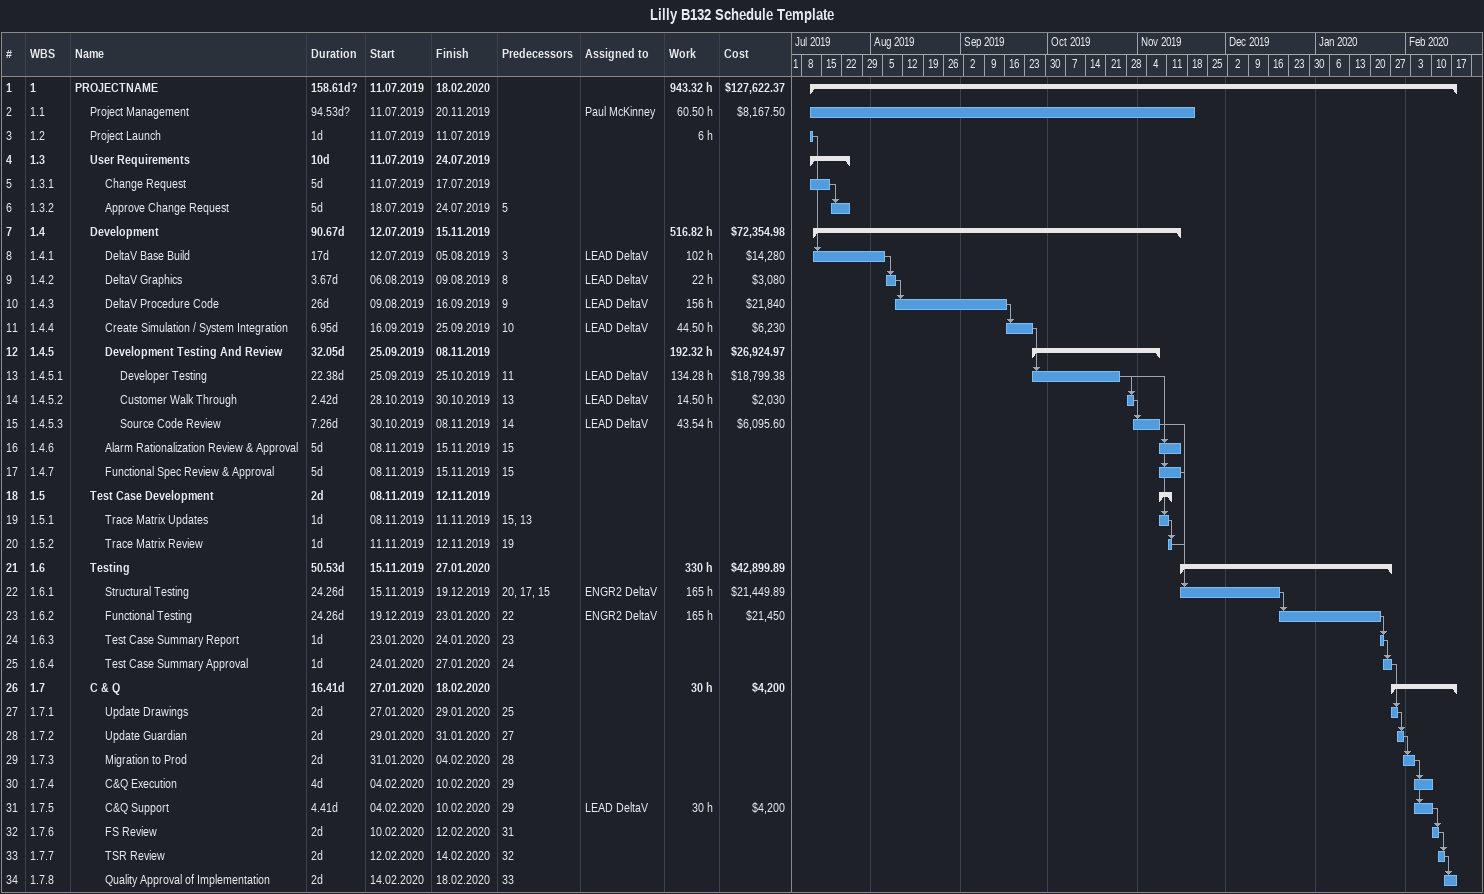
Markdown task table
Lilly B132 Schedule Template

| ID | WBS | Task | Duration | Start | Finish | Predecessors | Resources | Work (h) | Cost ($) |
|---|---|---|---|---|---|---|---|---|---|
| 1 | 1 | **PROJECTNAME** | 158.61d? | 2019-07-11 | 2020-02-18 |  |  | 943.32 | 127622.37 |
| 2 | 1.1 | Project Management | 94.53d? | 2019-07-11 | 2019-11-20 |  | Paul McKinney | 60.50 | 8167.50 |
| 3 | 1.2 | Project Launch | 1d | 2019-07-11 | 2019-07-11 |  |  | 6 |  |
| 4 | 1.3 | **User Requirements** | 10d | 2019-07-11 | 2019-07-24 |  |  |  |  |
| 5 | 1.3.1 | Change Request | 5d | 2019-07-11 | 2019-07-17 |  |  |  |  |
| 6 | 1.3.2 | Approve Change Request | 5d | 2019-07-18 | 2019-07-24 | 5 |  |  |  |
| 7 | 1.4 | **Development** | 90.67d | 2019-07-12 | 2019-11-15 |  |  | 516.82 | 72354.98 |
| 8 | 1.4.1 | DeltaV Base Build | 17d | 2019-07-12 | 2019-08-05 | 3 | LEAD DeltaV | 102 | 14280 |
| 9 | 1.4.2 | DeltaV Graphics | 3.67d | 2019-08-06 | 2019-08-09 | 8 | LEAD DeltaV | 22 | 3080 |
| 10 | 1.4.3 | DeltaV Procedure Code | 26d | 2019-08-09 | 2019-09-16 | 9 | LEAD DeltaV | 156 | 21840 |
| 11 | 1.4.4 | Create Simulation / System Integration | 6.95d | 2019-09-16 | 2019-09-25 | 10 | LEAD DeltaV | 44.50 | 6230 |
| 12 | 1.4.5 | **Development Testing And Review** | 32.05d | 2019-09-25 | 2019-11-08 |  |  | 192.32 | 26924.97 |
| 13 | 1.4.5.1 | Developer Testing | 22.38d | 2019-09-25 | 2019-10-25 | 11 | LEAD DeltaV | 134.28 | 18799.38 |
| 14 | 1.4.5.2 | Customer Walk Through | 2.42d | 2019-10-28 | 2019-10-30 | 13 | LEAD DeltaV | 14.50 | 2030 |
| 15 | 1.4.5.3 | Source Code Review | 7.26d | 2019-10-30 | 2019-11-08 | 14 | LEAD DeltaV | 43.54 | 6095.60 |
| 16 | 1.4.6 | Alarm Rationalization Review & Approval | 5d | 2019-11-08 | 2019-11-15 | 15 |  |  |  |
| 17 | 1.4.7 | Functional Spec Review & Approval | 5d | 2019-11-08 | 2019-11-15 | 15 |  |  |  |
| 18 | 1.5 | **Test Case Development** | 2d | 2019-11-08 | 2019-11-12 |  |  |  |  |
| 19 | 1.5.1 | Trace Matrix Updates | 1d | 2019-11-08 | 2019-11-11 | 15, 13 |  |  |  |
| 20 | 1.5.2 | Trace Matrix Review | 1d | 2019-11-11 | 2019-11-12 | 19 |  |  |  |
| 21 | 1.6 | **Testing** | 50.53d | 2019-11-15 | 2020-01-27 |  |  | 330 | 42899.89 |
| 22 | 1.6.1 | Structural Testing | 24.26d | 2019-11-15 | 2019-12-19 | 20, 17, 15 | ENGR2 DeltaV | 165 | 21449.89 |
| 23 | 1.6.2 | Functional Testing | 24.26d | 2019-12-19 | 2020-01-23 | 22 | ENGR2 DeltaV | 165 | 21450 |
| 24 | 1.6.3 | Test Case Summary Report | 1d | 2020-01-23 | 2020-01-24 | 23 |  |  |  |
| 25 | 1.6.4 | Test Case Summary Approval | 1d | 2020-01-24 | 2020-01-27 | 24 |  |  |  |
| 26 | 1.7 | **C & Q** | 16.41d | 2020-01-27 | 2020-02-18 |  |  | 30 | 4200 |
| 27 | 1.7.1 | Update Drawings | 2d | 2020-01-27 | 2020-01-29 | 25 |  |  |  |
| 28 | 1.7.2 | Update Guardian | 2d | 2020-01-29 | 2020-01-31 | 27 |  |  |  |
| 29 | 1.7.3 | Migration to Prod | 2d | 2020-01-31 | 2020-02-04 | 28 |  |  |  |
| 30 | 1.7.4 | C&Q Execution | 4d | 2020-02-04 | 2020-02-10 | 29 |  |  |  |
| 31 | 1.7.5 | C&Q Support | 4.41d | 2020-02-04 | 2020-02-10 | 29 | LEAD DeltaV | 30 | 4200 |
| 32 | 1.7.6 | FS Review | 2d | 2020-02-10 | 2020-02-12 | 31 |  |  |  |
| 33 | 1.7.7 | TSR Review | 2d | 2020-02-12 | 2020-02-14 | 32 |  |  |  |
| 34 | 1.7.8 | Quality Approval of Implementation | 2d | 2020-02-14 | 2020-02-18 | 33 |  |  |  |
